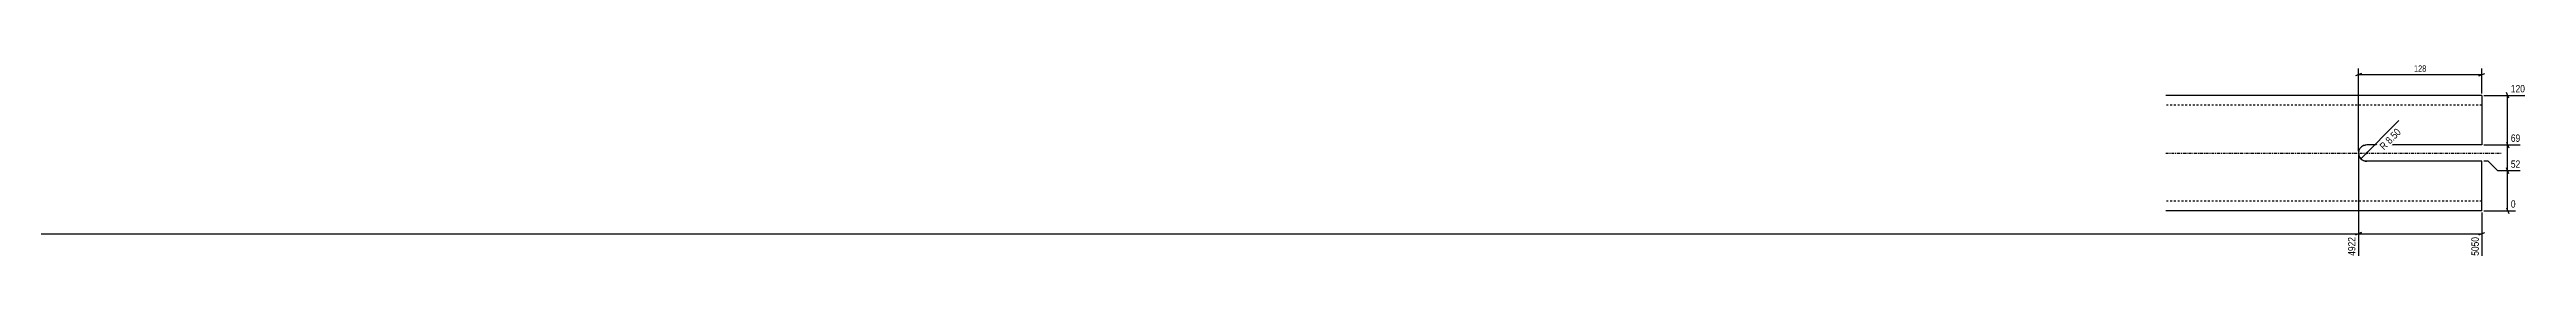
# Model space of a CAD drawing. Header units: millimetres. Extents: x 6 to 16170, y 4 to 206.
# Drawn here: x 13600 to 16170, y 4 to 206 of the extents above; entities that cross this region are included whole.
import ezdxf

# ---------------------------------------------------------------- set-up
doc = ezdxf.new("R2010")
doc.units = ezdxf.units.MM
doc.linetypes.add('DXK_LINE_DOT2', pattern=[3.9198, 1.9599, -1.9599])
doc.linetypes.add('DXK_LINE_DOT3', pattern=[5.9187, 2.979, -0.9799, 0.9799, -0.9799])
doc.layers.add('MÅLSÆTNING', color=7, linetype='Continuous')
doc.layers.add('STÅL', color=7, linetype='Continuous')
doc.styles.add('Arial Narrow', font='ARIALN.TTF', dxfattribs={"height": 0.2})

msp = doc.modelspace()

# ---------------------------------------------------------------- hatches: boundary and pattern name
at = {"layer": 'MÅLSÆTNING', "linetype": 'Continuous'}
msp.add_hatch(color=7, dxfattribs=at).paths.add_polyline_path([(16006.4, 113.3), (15998.7, 106.8), (16005, 114.7)])

# ---------------------------------------------------------------- linework, layer by layer
at = {"layer": 'MÅLSÆTNING', "color": 7, "linetype": 'Continuous'}
for p, q in [((15999.1, 195.8), (15993.1, 193.4)), ((15996.1, 114.9), (15996.1, 201)), ((15996.1, 194.6), (16124.1, 194.6)), ((16121.1, 193.4), (16127.1, 195.8)), ((16124.1, 174.9), (16124.1, 201)), ((16126.1, 172.9), (16168.8, 172.9)), ((16152, 169.9), (16149.6, 175.9)), ((16150.8, 121.4), (16150.8, 172.9)), ((15998.7, 106.8), (16037.9, 146.9)), ((15996.1, 110.9), (15996.1, 6)), ((15996.1, 110.9), (15996.1, 6)), ((16126.1, 121.4), (16163.9, 121.4)), ((16126.1, 121.4), (16163.9, 121.4)), ((16130.8, 104.4), (16126.1, 104.4)), ((16130.8, 104.4), (16126.1, 104.4)), ((16140.8, 94.4), (16130.8, 104.4)), ((16140.8, 94.4), (16130.8, 104.4)), ((16149.6, 124.4), (16152, 118.4)), ((16149.6, 124.4), (16152, 118.4)), ((16150.8, 94.4), (16150.8, 121.4)), ((16163.9, 94.4), (16140.8, 94.4)), ((16163.9, 94.4), (16140.8, 94.4)), ((16152, 91.4), (16149.6, 97.4)), ((16152, 91.4), (16149.6, 97.4)), ((16150.8, 52.9), (16150.8, 94.4)), ((16126.1, 52.9), (16159, 52.9)), ((16149.6, 55.9), (16152, 49.9)), ((11202.1, 28.9), (15996.1, 28.9)), ((15999.1, 30.1), (15993.1, 27.7)), ((15993.1, 27.7), (15999.1, 30.1)), ((15996.1, 28.9), (16124.1, 28.9)), ((16121.1, 27.7), (16127.1, 30.1)), ((16124.1, 50.9), (16124.1, 6))]:
    msp.add_line(p, q, dxfattribs=at)
msp.add_arc((16004.6, 112.9), 8.5, 181.2314, 270, dxfattribs=at)
at = {"layer": 'STÅL', "color": 2, "linetype": 'Continuous'}
for p, q in [((16124.1, 172.9), (15796.1, 172.9)), ((16124.1, 172.9), (16124.1, 152.9)), ((16124.1, 152.9), (16124.1, 121.4)), ((16004.6, 121.4), (16001.4, 120.8)), ((16001.4, 105), (16004.6, 104.4)), ((16124.1, 121.4), (16004.6, 121.4)), ((16124.1, 104.4), (16004.6, 104.4)), ((16124.1, 52.9), (16124.1, 104.4)), ((16124.1, 52.9), (15796.1, 52.9))]:
    msp.add_line(p, q, dxfattribs=at)
at = {"layer": 'STÅL', "color": 7, "linetype": 'DXK_LINE_DOT2'}
for p, q in [((16124.1, 162.9), (15796.1, 162.9)), ((16001.4, 120.8), (16004.6, 121.4)), ((16004.6, 104.4), (16001.4, 105)), ((16124.1, 62.9), (15796.1, 62.9))]:
    msp.add_line(p, q, dxfattribs=at)
at = {"layer": 'STÅL', "color": 7, "linetype": 'DXK_LINE_DOT3'}
msp.add_line((15796.1, 112.9), (16144.1, 112.9), dxfattribs=at)
at = {"layer": 'STÅL', "color": 2, "linetype": 'Continuous'}
msp.add_arc((16004.6, 112.9), 8.5, 112.5, 247.5, dxfattribs=at)
at = {"layer": 'STÅL', "color": 7, "linetype": 'DXK_LINE_DOT2'}
msp.add_arc((16004.6, 112.9), 8.5, 112.5, 247.5, dxfattribs=at)

# ---------------------------------------------------------------- next in the draw order: wipeouts: each hides what was drawn before it
at = {"color": 0}
for points in [[(16067.9, 196.1), (16067.9, 205.9), (16052.3, 205.9), (16052.3, 196.1)], [(16043, 134), (16035, 141.8), (16014.7, 121.1), (16022.7, 113.2)]]:
    msp.add_wipeout(points, dxfattribs=at).dxf.layer = 'MÅLSÆTNING'
at = {"color": 0, "linetype": 'Continuous'}
for points in [[(16170.4, 174.5), (16170.4, 185.7), (16152.6, 185.7), (16152.6, 174.5)], [(16165.5, 123), (16165.5, 134.2), (16152.6, 134.2), (16152.6, 123)], [(16165.5, 96), (16165.5, 107.2), (16152.6, 107.2), (16152.6, 96)], [(16160.6, 54.5), (16160.6, 65.7), (16152.6, 65.7), (16152.6, 54.5)], [(15994.5, 27.1), (15983.3, 27.1), (15983.3, 4.4), (15994.5, 4.4)], [(16122.5, 27.1), (16111.3, 27.1), (16111.3, 4.4), (16122.5, 4.4)]]:
    msp.add_wipeout(points, dxfattribs=at).dxf.layer = 'MÅLSÆTNING'

# ---------------------------------------------------------------- next in the draw order: texts
at = {"layer": 'MÅLSÆTNING', "color": 3, "style": 'Arial Narrow'}
msp.add_text('128', height=6.68, dxfattribs=at).set_placement((16053.7, 197.5))
at = {"layer": 'MÅLSÆTNING', "color": 3, "linetype": 'Continuous', "style": 'Arial Narrow'}
for s, p in [('120', (16154.2, 176.1)), ('69', (16154.2, 124.6)), ('52', (16154.2, 97.6)), ('0', (16154.2, 56.1))]:
    msp.add_text(s, height=7.64, dxfattribs=at).set_placement(p)
at = {"layer": 'MÅLSÆTNING', "color": 3, "style": 'Arial Narrow'}
msp.add_text('R 8.50', height=7.64, rotation=45.6132, dxfattribs=at).set_placement((16022.7, 115.5))
at = {"layer": 'MÅLSÆTNING', "color": 3, "linetype": 'Continuous', "style": 'Arial Narrow'}
for s, p in [('4922', (15992.9, 6)), ('5050', (16120.9, 6))]:
    msp.add_text(s, height=7.64, rotation=90.0002, dxfattribs=at).set_placement(p)

doc.saveas('drawing.dxf')
